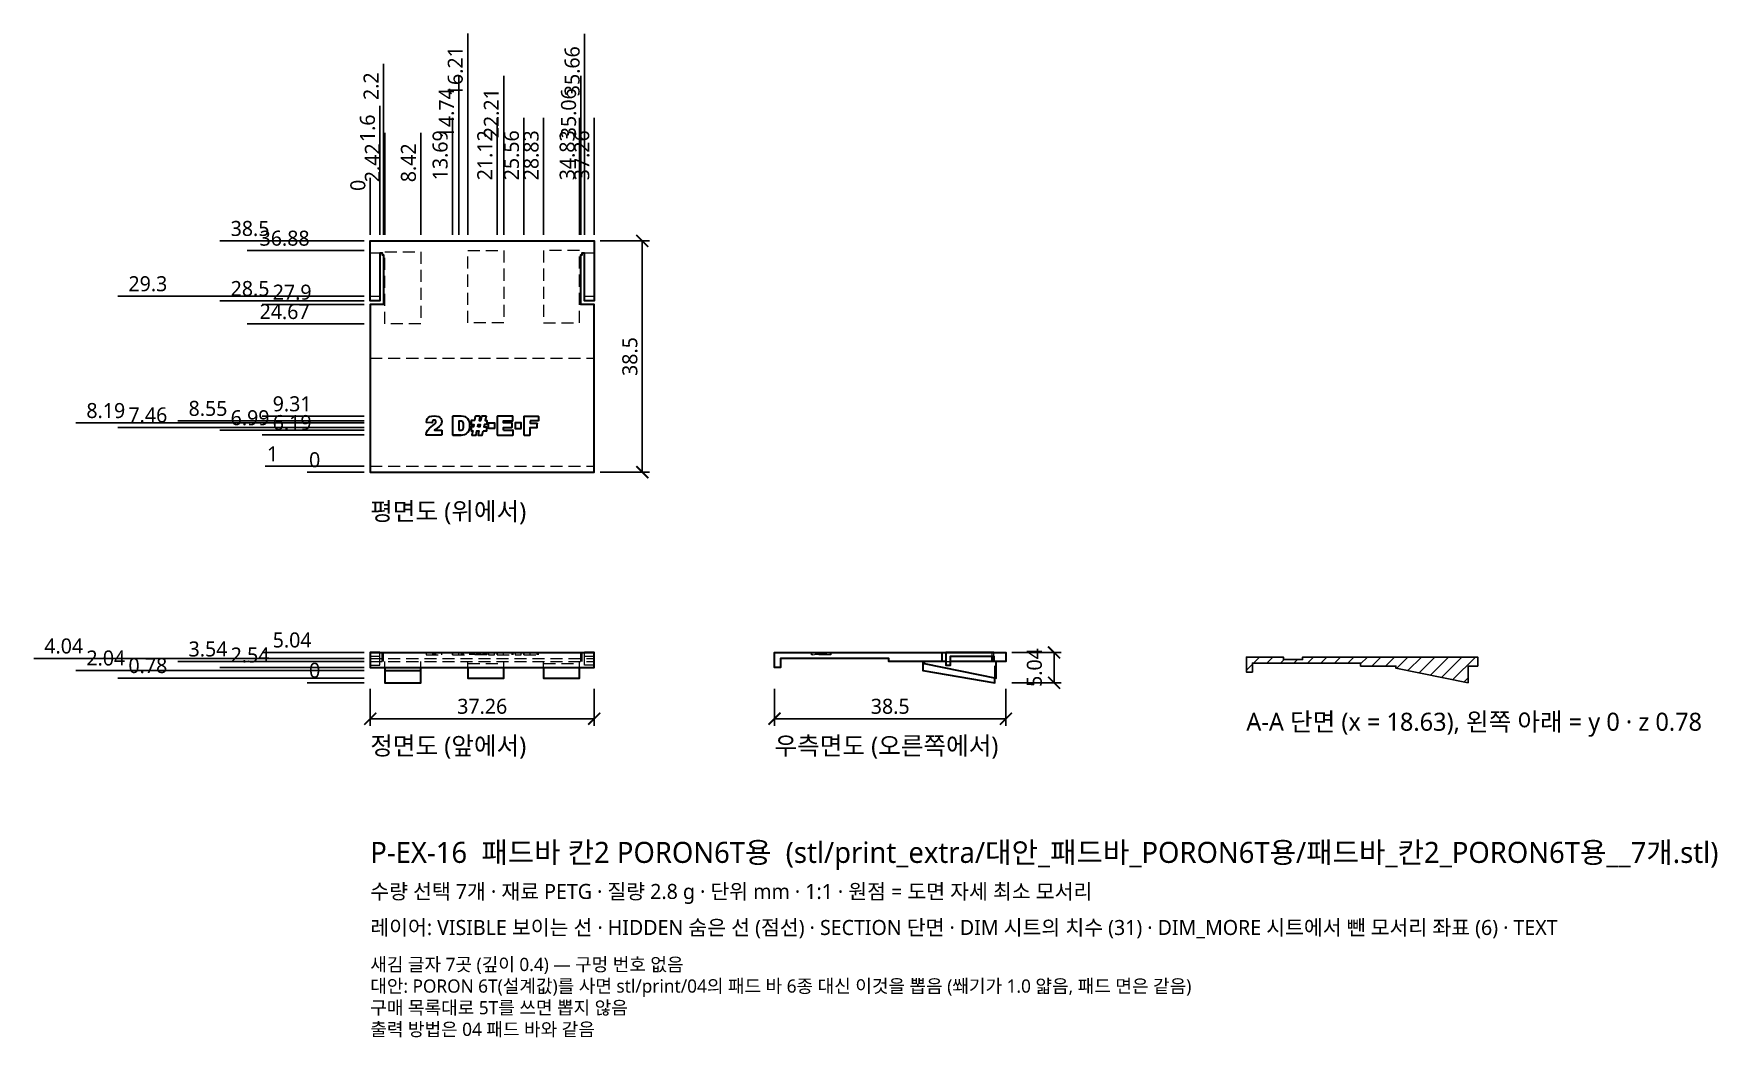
# Model space of a CAD drawing. Header units: millimetres. Extents: x -56 to 224, y -59 to 108.
import ezdxf

# ---------------------------------------------------------------- set-up
doc = ezdxf.new("R2010")
doc.units = ezdxf.units.MM
doc.linetypes.add('HIDDEN', pattern=[3, 2, -1])
for name, color, linetype, lineweight in [('DIM', 4, 'CONTINUOUS', 13), ('DIM_MORE', 3, 'CONTINUOUS', 13), ('HIDDEN', 8, 'HIDDEN', 18), ('SECTION', 5, 'CONTINUOUS', 25), ('TEXT', 7, 'CONTINUOUS', 18), ('VISIBLE', 7, 'CONTINUOUS', 35)]:
    doc.layers.add(name, color=color, linetype=linetype, lineweight=lineweight)
doc.styles.add('KR', font='malgun.ttf')
doc.dimstyles.new('TOCCATA', dxfattribs={"dimtxt": 2.5, "dimasz": 2, "dimexe": 1.2, "dimexo": 1, "dimgap": 0.8, "dimtad": 1, "dimdsep": 46, "dimtxsty": 'KR', "dimblk": 'ARCHTICK', "dimcen": 2.5, "dimazin": 3, "dimtfac": 0.5, "dimtmove": 2, "dimatfit": 3})

# ---------------------------------------------------------------- blocks, each defined once
blk = doc.blocks.new('_ARCHTICK')
at = {"color": 0, "linetype": 'BYBLOCK', "const_width": 0.15}
blk.add_lwpolyline([(-0.5, -0.5), (0.5, 0.5)], dxfattribs=at)
blk = doc.blocks.new('*D6')
for p, q in [((1.6, 84.54), (1.6, 96.04)), ((1.6, 80.54), (1.6, 84.54)), ((1.6, 74.54), (1.6, 80.54))]:
    blk.add_line(p, q)
at = {"layer": 'Defpoints'}
for p in [(1.6, 88.54), (1.6, 73.54), (0, 35.04)]:
    blk.add_point(p, dxfattribs=at)
at = {"layer": 'DIM', "insert": (-0.45, 92.29), "char_height": 2.5, "attachment_point": 5, "rotation": 90, "style": 'KR'}
blk.add_mtext('1.6', dxfattribs=at)
blk = doc.blocks.new('*D11')
for p, q in [((14.74, 84.54), (14.74, 101.04)), ((14.74, 80.54), (14.74, 84.54)), ((14.74, 74.54), (14.74, 80.54))]:
    blk.add_line(p, q)
at = {"layer": 'Defpoints'}
for p in [(14.74, 88.54), (14.74, 73.54), (0, 35.04)]:
    blk.add_point(p, dxfattribs=at)
at = {"layer": 'DIM', "insert": (12.69, 94.79), "char_height": 2.5, "attachment_point": 5, "rotation": 90, "style": 'KR'}
blk.add_mtext('14.74', dxfattribs=at)
blk = doc.blocks.new('*D19')
for p, q in [((35.66, 91.54), (35.66, 108.04)), ((35.66, 87.54), (35.66, 91.54)), ((35.66, 74.54), (35.66, 87.54))]:
    blk.add_line(p, q)
at = {"layer": 'Defpoints'}
for p in [(35.66, 95.54), (35.66, 73.54), (0, 35.04)]:
    blk.add_point(p, dxfattribs=at)
at = {"layer": 'DIM', "insert": (33.61, 101.79), "char_height": 2.5, "attachment_point": 5, "rotation": 90, "style": 'KR'}
blk.add_mtext('35.66', dxfattribs=at)

msp = doc.modelspace()

# ---------------------------------------------------------------- hatches: boundary and pattern name
at = {"layer": 'SECTION'}
h = msp.add_hatch(dxfattribs=at)
h.set_pattern_fill('ANSI31', scale=0.5)
h.paths.add_polyline_path([(182.638, 2.76), (184.258, 2.76), (184.258, 4.26), (155.121, 4.26), (155.121, 3.86), (151.926, 3.86), (151.926, 4.26), (145.758, 4.26), (145.758, 1.76), (146.758, 1.76), (146.758, 3.26), (164.758, 3.26), (164.758, 2.76), (170.638, 2.76), (170.638, 2.41), (182.638, 0)])

# ---------------------------------------------------------------- linework, layer by layer
at = {"layer": 'HIDDEN'}
for points in [[(0, 71.543), (1.593, 71.543)], [(2.425, 59.713), (2.425, 71.713), (8.425, 71.713), (8.425, 59.713), (2.425, 59.713)], [(16.21, 59.923), (16.21, 71.923), (22.21, 71.923), (22.21, 59.923), (16.21, 59.923)], [(28.833, 59.923), (34.833, 59.923), (34.833, 71.923), (28.833, 71.923), (28.833, 59.923)], [(35.665, 71.543), (37.258, 71.543)], [(0, 64.343), (1.6, 64.343)], [(35.658, 64.343), (37.258, 64.343)], [(0, 54.043), (37.258, 54.043)], [(0, 36.043), (37.258, 36.043)], [(0, 2.94), (1.6, 2.94), (1.6, 5.036)], [(0, 5), (1.6, 5)], [(0, 4.443), (1.6, 4.443)], [(0, 4.44), (1.6, 4.44)], [(0, 4.434), (1.6, 4.434)], [(0, 4.4), (1.6, 4.4)], [(0, 4.04), (37.258, 4.04)], [(0, 3.54), (37.258, 3.54)], [(2, 3.54), (2, 5.04)], [(2.2, 3.54), (2.2, 5.04)], [(2.425, 2.533), (2.425, 3.54)], [(8.425, 2.533), (8.425, 3.54)], [(9.283, 5.04), (9.283, 4.64), (11.909, 4.64), (11.909, 5.04)], [(9.345, 4.64), (9.345, 5.04)], [(10.422, 4.64), (10.422, 5.04)], [(10.516, 4.64), (10.516, 5.04)], [(10.696, 4.64), (10.696, 5.04)], [(10.758, 4.64), (10.758, 5.04)], [(10.852, 4.64), (10.852, 5.04)], [(10.914, 4.64), (10.914, 5.04)], [(10.935, 4.64), (10.935, 5.04)], [(11.888, 4.64), (11.888, 5.04)], [(13.695, 4.64), (16.58, 4.64), (16.58, 5.04)], [(13.695, 4.64), (13.695, 5.04), (13.695, 4.64)], [(14.743, 4.64), (14.743, 5.04)], [(15.203, 4.64), (15.203, 5.04)], [(15.297, 4.64), (15.297, 5.04)], [(15.384, 4.64), (15.384, 5.04)], [(15.527, 4.64), (15.527, 5.04)], [(16.21, 2.548), (16.21, 3.54)], [(16.21, 3.19), (22.21, 3.19)], [(19.396, 4.64), (16.765, 4.64), (16.765, 5.04)], [(16.902, 4.64), (16.902, 5.04)], [(17.038, 4.64), (17.038, 5.04)], [(17.171, 4.64), (17.171, 5.04)], [(17.253, 4.64), (17.253, 5.04)], [(17.39, 4.64), (17.39, 5.04)], [(17.738, 4.64), (17.738, 5.04)], [(17.876, 4.64), (17.876, 5.04)], [(17.933, 4.64), (17.933, 5.04)], [(17.96, 4.64), (17.96, 5.04)], [(18.064, 4.64), (18.064, 5.04)], [(18.093, 4.64), (18.093, 5.04)], [(18.203, 4.64), (18.203, 5.04)], [(18.23, 4.64), (18.23, 5.04)], [(18.285, 4.64), (18.285, 5.04)], [(18.42, 4.64), (18.42, 5.04)], [(18.772, 4.64), (18.772, 5.04)], [(18.909, 4.64), (18.909, 5.04)], [(18.99, 4.64), (18.99, 5.04)], [(19.129, 4.64), (19.129, 5.04)], [(19.259, 4.64), (19.259, 5.04)], [(19.396, 4.64), (19.397, 5.04), (19.396, 4.64)], [(19.669, 5.04), (19.669, 4.64), (20.68, 4.64), (20.68, 5.04)], [(21.121, 4.64), (23.774, 4.64), (23.774, 5.04)], [(21.121, 4.64), (21.121, 5.04), (21.121, 4.64)], [(22.171, 4.64), (22.171, 5.04)], [(22.21, 2.548), (22.21, 3.54)], [(23.617, 4.64), (23.617, 5.04)], [(23.729, 4.64), (23.729, 5.04)], [(24.102, 5.04), (24.102, 4.64), (25.114, 4.64), (25.114, 5.04)], [(25.56, 4.64), (27.977, 4.64), (27.977, 5.04)], [(25.56, 4.64), (25.56, 5.04), (25.56, 4.64)], [(26.613, 4.64), (26.613, 5.04)], [(27.778, 5.04), (27.778, 4.64), (27.778, 5.04)], [(28.833, 2.548), (28.833, 3.54)], [(28.833, 3.19), (34.833, 3.19)], [(34.833, 2.548), (34.833, 3.54)], [(35.058, 3.54), (35.058, 5.04)], [(35.258, 3.54), (35.258, 5.04)], [(37.258, 2.94), (35.658, 2.94), (35.658, 5.036)], [(35.658, 5), (37.258, 5)], [(35.658, 4.443), (37.258, 4.443)], [(35.658, 4.44), (37.258, 4.44)], [(35.658, 4.434), (37.258, 4.434)], [(35.658, 4.4), (37.258, 4.4)], [(76.621, 5.04), (76.621, 4.64), (73.395, 4.64), (73.395, 5.04)], [(73.444, 4.64), (73.444, 5.04)], [(73.498, 4.64), (76.516, 5.04)], [(74.117, 4.64), (74.117, 5.04)], [(74.246, 4.64), (74.246, 5.04)], [(74.306, 4.64), (74.306, 5.04)], [(74.529, 4.64), (74.529, 5.04)], [(74.672, 4.64), (74.672, 5.04)], [(74.718, 4.64), (74.718, 5.04)], [(74.803, 4.64), (74.803, 5.04)], [(75.201, 4.64), (75.201, 5.04)], [(75.399, 4.64), (75.399, 5.04)], [(75.451, 4.64), (75.451, 5.04)], [(75.474, 4.64), (75.474, 5.04)], [(75.485, 4.64), (75.485, 5.04)], [(75.612, 4.64), (75.612, 5.04)], [(75.657, 4.64), (75.657, 5.04)], [(75.728, 4.64), (75.728, 5.04)], [(75.76, 4.64), (75.76, 5.04)], [(75.77, 4.64), (75.77, 5.04)], [(75.804, 4.64), (75.804, 5.04)], [(75.808, 4.64), (75.808, 5.04)], [(75.847, 4.64), (75.847, 5.04)], [(75.888, 4.64), (75.888, 5.04)], [(75.907, 4.64), (75.907, 5.04)], [(75.908, 4.64), (75.908, 5.04)], [(75.929, 4.64), (75.929, 5.04)], [(76.57, 4.64), (76.57, 5.04)], [(95.76, 3.54), (96.557, 3.54)], [(103.458, 4.438), (103.458, 5.04)], [(103.758, 4.44), (103.758, 5.04)], [(103.928, 0.82), (103.928, 3.54)]]:
    msp.add_lwpolyline(points, dxfattribs=at)
at = {"layer": 'SECTION'}
msp.add_lwpolyline([(182.638, 2.76), (184.258, 2.76), (184.258, 4.26), (155.121, 4.26), (155.121, 3.86), (151.926, 3.86), (151.926, 4.26), (145.758, 4.26), (145.758, 1.76), (146.758, 1.76), (146.758, 3.26), (164.758, 3.26), (164.758, 2.76), (170.638, 2.76), (170.638, 2.41), (182.638, 0)], close=True, dxfattribs=at)
at = {"layer": 'VISIBLE'}
for points in [[(1.6, 71.543), (1.6, 63.543), (0, 63.543), (0, 73.543), (37.258, 73.543), (37.258, 63.543), (35.658, 63.543), (35.658, 71.543)], [(1.593, 71.543), (2, 71.543), (2, 71.243), (2.2, 71.243), (2.2, 62.943), (0, 62.943), (0, 35.043), (37.258, 35.043), (37.258, 62.943), (35.058, 62.943), (35.058, 71.243), (35.258, 71.243), (35.258, 71.543), (35.665, 71.543)], [(11.855, 41.229), (9.341, 41.229), (9.318, 41.235), (9.299, 41.248), (9.287, 41.268), (9.283, 41.292), (9.374, 41.672), (9.556, 42.022), (9.876, 42.387), (10.387, 42.807), (10.684, 43.044), (10.845, 43.21), (10.913, 43.333), (10.935, 43.442), (10.914, 43.546), (10.852, 43.633), (10.758, 43.694), (10.639, 43.714), (10.516, 43.693), (10.422, 43.631), (10.349, 43.512), (10.297, 43.298), (10.28, 43.274), (10.26, 43.262), (10.243, 43.26), (9.398, 43.328), (9.381, 43.332), (9.361, 43.346), (9.349, 43.365), (9.345, 43.394), (9.418, 43.721), (9.534, 43.969), (9.707, 44.161), (9.934, 44.297), (10.23, 44.379), (10.614, 44.407), (11.017, 44.381), (11.327, 44.301), (11.557, 44.167), (11.736, 43.974), (11.85, 43.737), (11.888, 43.468), (11.845, 43.182), (11.72, 42.917), (11.483, 42.641), (11.117, 42.348), (10.907, 42.2), (10.782, 42.106), (10.694, 42.031), (11.854, 42.031)], [(11.849, 42.03), (11.872, 42.026), (11.892, 42.013), (11.905, 41.993), (11.909, 41.976), (11.909, 41.283), (11.905, 41.266), (11.892, 41.247), (11.878, 41.236), (11.855, 41.229)], [(13.695, 44.301), (13.694, 44.295)], [(15.139, 41.229), (15.407, 41.251), (15.706, 41.314), (15.938, 41.411), (16.147, 41.566), (16.329, 41.777), (16.466, 42.032), (16.552, 42.366), (16.58, 42.806), (16.561, 43.112), (16.504, 43.402), (16.404, 43.669), (16.256, 43.904), (16.061, 44.097), (15.819, 44.239), (15.514, 44.327), (15.139, 44.355), (13.749, 44.355), (13.726, 44.348), (13.712, 44.338), (13.702, 44.324), (13.695, 44.301)], [(13.695, 44.301), (13.695, 41.283), (13.699, 41.266), (13.712, 41.247), (13.726, 41.236), (13.749, 41.229)], [(14.743, 42.032), (14.909, 42.031), (15.15, 42.048), (15.297, 42.091), (15.389, 42.166), (15.462, 42.286), (15.51, 42.482), (15.527, 42.783), (15.49, 43.171), (15.384, 43.397), (15.203, 43.513), (14.91, 43.555), (14.743, 43.555), (14.743, 42.032)], [(17.39, 43.673), (16.819, 43.673), (16.786, 43.659), (16.772, 43.641), (16.766, 43.625), (16.765, 43.041), (16.778, 43.009), (16.796, 42.994), (16.819, 42.987), (17.253, 42.987), (17.171, 42.588), (16.819, 42.588), (16.786, 42.575), (16.775, 42.561), (16.766, 42.54), (16.765, 41.956), (16.769, 41.939), (16.786, 41.915), (16.819, 41.902), (17.038, 41.902), (16.902, 41.246), (16.909, 41.212), (16.928, 41.19), (16.955, 41.18), (17.548, 41.18), (17.58, 41.194), (17.599, 41.223), (17.738, 41.902), (18.064, 41.902), (17.934, 41.246), (17.938, 41.217), (17.955, 41.194), (17.987, 41.18), (18.583, 41.18), (18.615, 41.194), (18.635, 41.223)], [(17.39, 43.673), (17.528, 44.364)], [(17.39, 43.673), (17.528, 44.364)], [(17.528, 44.364), (17.547, 44.393), (17.579, 44.406), (18.176, 44.406), (18.208, 44.393), (18.225, 44.369), (18.229, 44.34), (18.093, 43.673), (18.42, 43.673), (18.559, 44.364), (18.579, 44.393), (18.611, 44.406), (19.204, 44.406), (19.227, 44.4), (19.241, 44.389), (19.254, 44.37), (19.259, 44.341), (19.129, 43.673), (19.343, 43.673), (19.375, 43.659), (19.392, 43.636), (19.396, 43.619), (19.395, 43.035), (19.39, 43.018), (19.375, 43), (19.343, 42.987), (18.99, 42.987), (18.909, 42.588), (19.343, 42.588), (19.365, 42.581), (19.379, 42.571), (19.392, 42.551), (19.396, 42.534)], [(17.876, 42.588), (17.96, 42.987), (18.285, 42.987), (18.203, 42.588), (17.876, 42.588)], [(19.396, 41.956), (19.396, 42.534)], [(19.396, 41.956), (19.396, 42.534)], [(19.669, 42.368), (19.669, 43.217), (19.676, 43.239), (19.69, 43.257), (19.723, 43.27), (20.626, 43.27), (20.649, 43.264), (20.667, 43.249), (20.68, 43.217), (20.68, 42.368), (20.673, 42.346), (20.658, 42.328), (20.626, 42.314), (19.723, 42.314), (19.705, 42.318), (19.686, 42.331), (19.673, 42.351), (19.669, 42.368)], [(21.121, 44.301), (21.12, 44.295)], [(22.171, 42.03), (22.171, 42.503), (23.563, 42.503), (23.591, 42.513), (23.607, 42.53), (23.617, 42.557), (23.617, 43.182), (23.607, 43.209), (23.591, 43.226), (23.563, 43.236), (22.171, 43.236), (22.171, 43.594), (23.675, 43.594), (23.692, 43.598), (23.716, 43.616), (23.729, 43.648), (23.729, 44.301), (23.725, 44.318), (23.703, 44.345), (23.675, 44.355), (21.174, 44.355), (21.152, 44.348), (21.138, 44.338), (21.127, 44.324), (21.121, 44.301)], [(21.121, 44.301), (21.121, 41.283), (21.127, 41.261), (21.142, 41.243), (21.174, 41.229), (23.732, 41.232), (23.761, 41.251), (23.774, 41.283), (23.774, 41.976), (23.77, 41.993), (23.757, 42.013), (23.738, 42.026), (23.721, 42.03)], [(22.171, 42.03), (23.721, 42.03)], [(22.171, 42.03), (23.721, 42.03)], [(24.156, 42.314), (25.06, 42.314), (25.082, 42.321), (25.096, 42.331), (25.109, 42.351), (25.114, 42.368), (25.114, 43.217), (25.109, 43.234), (25.096, 43.253), (25.082, 43.264), (25.06, 43.27), (24.156, 43.27), (24.134, 43.264), (24.12, 43.253), (24.107, 43.234), (24.102, 43.217), (24.102, 42.368), (24.107, 42.351), (24.12, 42.331), (24.134, 42.321), (24.156, 42.314)], [(25.56, 44.301), (25.567, 44.324), (25.578, 44.338), (25.592, 44.348), (25.614, 44.355)], [(25.56, 44.301), (25.56, 41.283), (25.567, 41.261), (25.578, 41.247), (25.592, 41.236), (25.614, 41.229)], [(25.56, 44.301), (25.56, 44.295)], [(25.614, 44.355), (27.923, 44.355), (27.955, 44.342), (27.97, 44.324), (27.977, 44.301), (27.977, 43.644), (27.967, 43.616), (27.945, 43.597), (27.923, 43.59), (26.613, 43.59)], [(26.613, 43.586), (26.613, 43.185), (27.724, 43.184), (27.741, 43.18), (27.76, 43.167), (27.773, 43.148), (27.778, 43.131)], [(26.613, 41.287), (26.613, 42.461), (27.724, 42.458), (27.741, 42.462), (27.76, 42.475), (27.773, 42.495), (27.778, 42.512)], [(27.778, 42.512), (27.778, 43.131)], [(27.778, 42.512), (27.778, 43.131)], [(15.139, 41.229), (13.749, 41.229)], [(13.749, 41.229), (13.754, 41.229)], [(13.755, 41.229), (15.139, 41.229)], [(18.635, 41.223), (18.772, 41.902)], [(18.635, 41.223), (18.772, 41.902)], [(18.772, 41.902), (19.343, 41.902), (19.365, 41.909), (19.379, 41.919), (19.392, 41.939), (19.396, 41.956)], [(25.614, 41.229), (26.559, 41.229)], [(26.559, 41.229), (26.581, 41.236), (26.596, 41.247), (26.606, 41.261), (26.613, 41.283)], [(0, 5.034), (1.6, 5.034), (1.6, 5.043), (0, 5.043), (0, 2.54), (37.258, 2.54), (37.258, 5.043), (35.658, 5.043), (35.658, 5.036), (37.258, 5.034)], [(0, 5.04), (37.258, 5.04)], [(95.76, 3.54), (86.258, 3.54), (86.258, 4.04), (68.258, 4.04), (68.258, 2.54), (67.258, 2.54), (67.258, 5.04), (105.758, 5.04), (105.758, 3.54), (96.557, 3.54)], [(91.928, 3.54), (91.928, 2.04), (103.928, 0), (103.928, 0.82)], [(92.138, 3.54), (92.138, 3.19), (104.138, 0.78), (104.138, 3.54)], [(95.158, 3.54), (95.158, 5.04)], [(103.758, 5.04), (102.858, 5.043), (101.958, 5.034), (101.058, 5.035), (98.358, 5.01), (96.558, 5), (95.758, 5.04), (95.758, 2.94), (96.558, 2.94), (96.558, 4.4), (98.358, 4.41), (101.058, 4.435), (101.958, 4.434), (102.858, 4.443), (103.758, 4.44), (103.758, 3.54)], [(103.458, 3.54), (103.458, 4.438)], [(2.425, 2.535), (2.425, 0), (8.425, 0), (8.425, 2.535)], [(2.425, 2.04), (8.425, 2.04)], [(16.21, 2.55), (16.21, 0.78), (22.21, 0.78), (22.21, 2.55)], [(28.833, 2.55), (28.833, 0.78), (34.833, 0.78), (34.833, 2.55)]]:
    msp.add_lwpolyline(points, dxfattribs=at)

# ---------------------------------------------------------------- texts
at = {"layer": 'TEXT', "style": 'KR'}
for s, height, p in [('평면도 (위에서)', 3, (0, 27.043)), ('A-A 단면 (x = 18.63), 왼쪽 아래 = y 0 · z 0.78', 3, (145.758, -8)), ('정면도 (앞에서)', 3, (0, -12)), ('우측면도 (오른쪽에서)', 3, (67.258, -12)), ('P-EX-16  패드바 칸2 PORON6T용  (stl/print_extra/대안_패드바_PORON6T용/패드바_칸2_PORON6T용__7개.stl)', 3.5, (0, -30)), ('수량 선택 7개 · 재료 PETG · 질량 2.8 g · 단위 mm · 1:1 · 원점 = 도면 자세 최소 모서리', 2.5, (0, -36)), ('레이어: VISIBLE 보이는 선 · HIDDEN 숨은 선 (점선) · SECTION 단면 · DIM 시트의 치수 (31) · DIM_MORE 시트에서 뺀 모서리 좌표 (6) · TEXT', 2.5, (0, -42)), ('새김 글자 7곳 (깊이 0.4) — 구멍 번호 없음', 2.2, (0, -48)), ('대안: PORON 6T(설계값)를 사면 stl/print/04의 패드 바 6종 대신 이것을 뽑음 (쐐기가 1.0 얇음, 패드 면은 같음)', 2.2, (0, -51.6)), ('구매 목록대로 5T를 쓰면 뽑지 않음', 2.2, (0, -55.2)), ('출력 방법은 04 패드 바와 같음', 2.2, (0, -58.8))]:
    msp.add_text(s, height=height, dxfattribs=at).set_placement(p)

# ---------------------------------------------------------------- dimensions: what is measured, and where the dimension line sits
at = {"layer": 'DIM'}
for feature_location, offset, dtype, origin in [((16.21, 73.543), (0, 22), 1, (0, 35.043)), ((2.2, 73.543), (0, 22), 1, (0, 35.043)), ((22.21, 73.543), (0, 15), 1, (0, 35.043)), ((35.06, 73.543), (0, 15), 1, (0, 35.043)), ((13.69, 73.543), (0, 8), 1, (0, 35.043)), ((21.12, 73.543), (0, 8), 1, (0, 35.043)), ((25.56, 73.543), (0, 8), 1, (0, 35.043)), ((28.83, 73.543), (0, 8), 1, (0, 35.043)), ((34.83, 73.543), (0, 8), 1, (0, 35.043)), ((37.26, 73.543), (0, 8), 1, (0, 35.043)), ((2.42, 73.543), (0, 8), 1, (0, 35.043)), ((8.42, 73.543), (0, 8), 1, (0, 35.043)), ((0, 73.543261528), (0, 8), 1, (0, 35.043261528)), ((0, 73.543), (-15, 0), 0, (0, 35.043)), ((0, 71.923), (-8, 0), 0, (0, 35.043)), ((0, 63.543), (-15, 0), 0, (0, 35.043)), ((0, 62.943), (-8, 0), 0, (0, 35.043)), ((0, 59.713), (-8, 0), 0, (0, 35.043)), ((0, 44.353), (-8, 0), 0, (0, 35.043)), ((0, 43.593), (-22, 0), 0, (0, 35.043)), ((0, 42.033), (-15, 0), 0, (0, 35.043)), ((0, 41.233), (-8, 0), 0, (0, 35.043)), ((0, 36.043), (-15, 0), 0, (0, 35.043)), ((0, 35.043261528), (-8, 0), 0, (0, 35.043261528)), ((0, 5.04), (-8, 0), 0, (0, 0)), ((0, 3.54), (-22, 0), 0, (0, 0)), ((0, 2.54), (-15, 0), 0, (0, 0)), ((0, 0), (-8, 0), 0, (0, 0))]:
    msp.add_ordinate_dim(feature_location=feature_location, offset=offset, dtype=dtype, origin=origin, dimstyle='TOCCATA', dxfattribs=at).render()
for feature_location, offset, picture, middle in [((35.66, 73.543), (0, 22), '*D19', (33.61, 101.793)), ((14.74, 73.543), (0, 15), '*D11', (12.69, 94.793)), ((1.6, 73.543), (0, 15), '*D6', (-0.45, 92.293))]:
    dim = msp.add_ordinate_dim(feature_location=feature_location, offset=offset, dtype=1, origin=(0, 35.043), dimstyle='TOCCATA', dxfattribs=at)
    dim.commit()
    dim.dimension.update_dxf_attribs({"geometry": picture, "text_midpoint": middle})
for base, p1, p2 in [((45.258, 35.043), (37.258, 35.043), (37.258, 73.543)), ((113.758, 0), (105.758, 0), (105.758, 5.043))]:
    msp.add_linear_dim(base=base, p1=p1, p2=p2, angle=90, dimstyle='TOCCATA', dxfattribs=at).render()
for base, p1, p2 in [((0, -6), (0, 0), (37.258, 0)), ((67.258, -6), (67.258, 0), (105.758, 0))]:
    msp.add_linear_dim(base=base, p1=p1, p2=p2, dimstyle='TOCCATA', dxfattribs=at).render()
at = {"layer": 'DIM_MORE'}
for feature_location, offset, origin in [((0, 64.343), (-32, 0), (0, 35.043)), ((0, 43.233), (-39, 0), (0, 35.043)), ((0, 42.503), (-32, 0), (0, 35.043)), ((0, 4.04), (-46, 0), (0, 0)), ((0, 2.04), (-39, 0), (0, 0)), ((0, 0.78), (-32, 0), (0, 0))]:
    msp.add_ordinate_dim(feature_location=feature_location, offset=offset, dtype=0, origin=origin, dimstyle='TOCCATA', dxfattribs=at).render()

doc.saveas('drawing.dxf')
